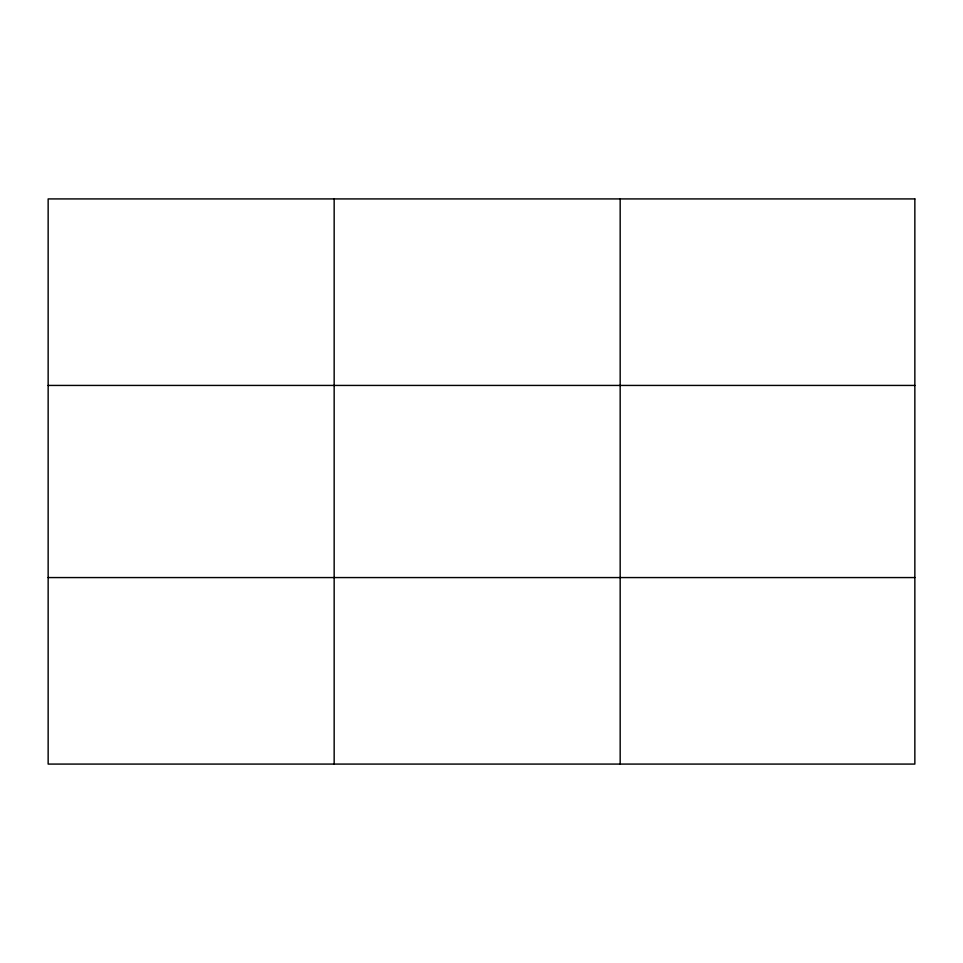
<?xml version="1.0" encoding="UTF-8"?>
<svg xmlns="http://www.w3.org/2000/svg" width="963" height="963" viewBox="0 0 963 963"><rect width="100%" height="100%" fill="white"/><g stroke="black" fill="none" stroke-linecap="round" stroke-linejoin="round"><path stroke-width="1.44" d="M334.161 764.08L334.161 198.92M620.172 764.08L620.172 198.92M48.15 385.429L914.85 385.429M48.15 577.571L914.85 577.571M914.85 198.92L914.85 764.08L48.15 764.08L48.15 198.92L914.85 198.92"/></g></svg>
